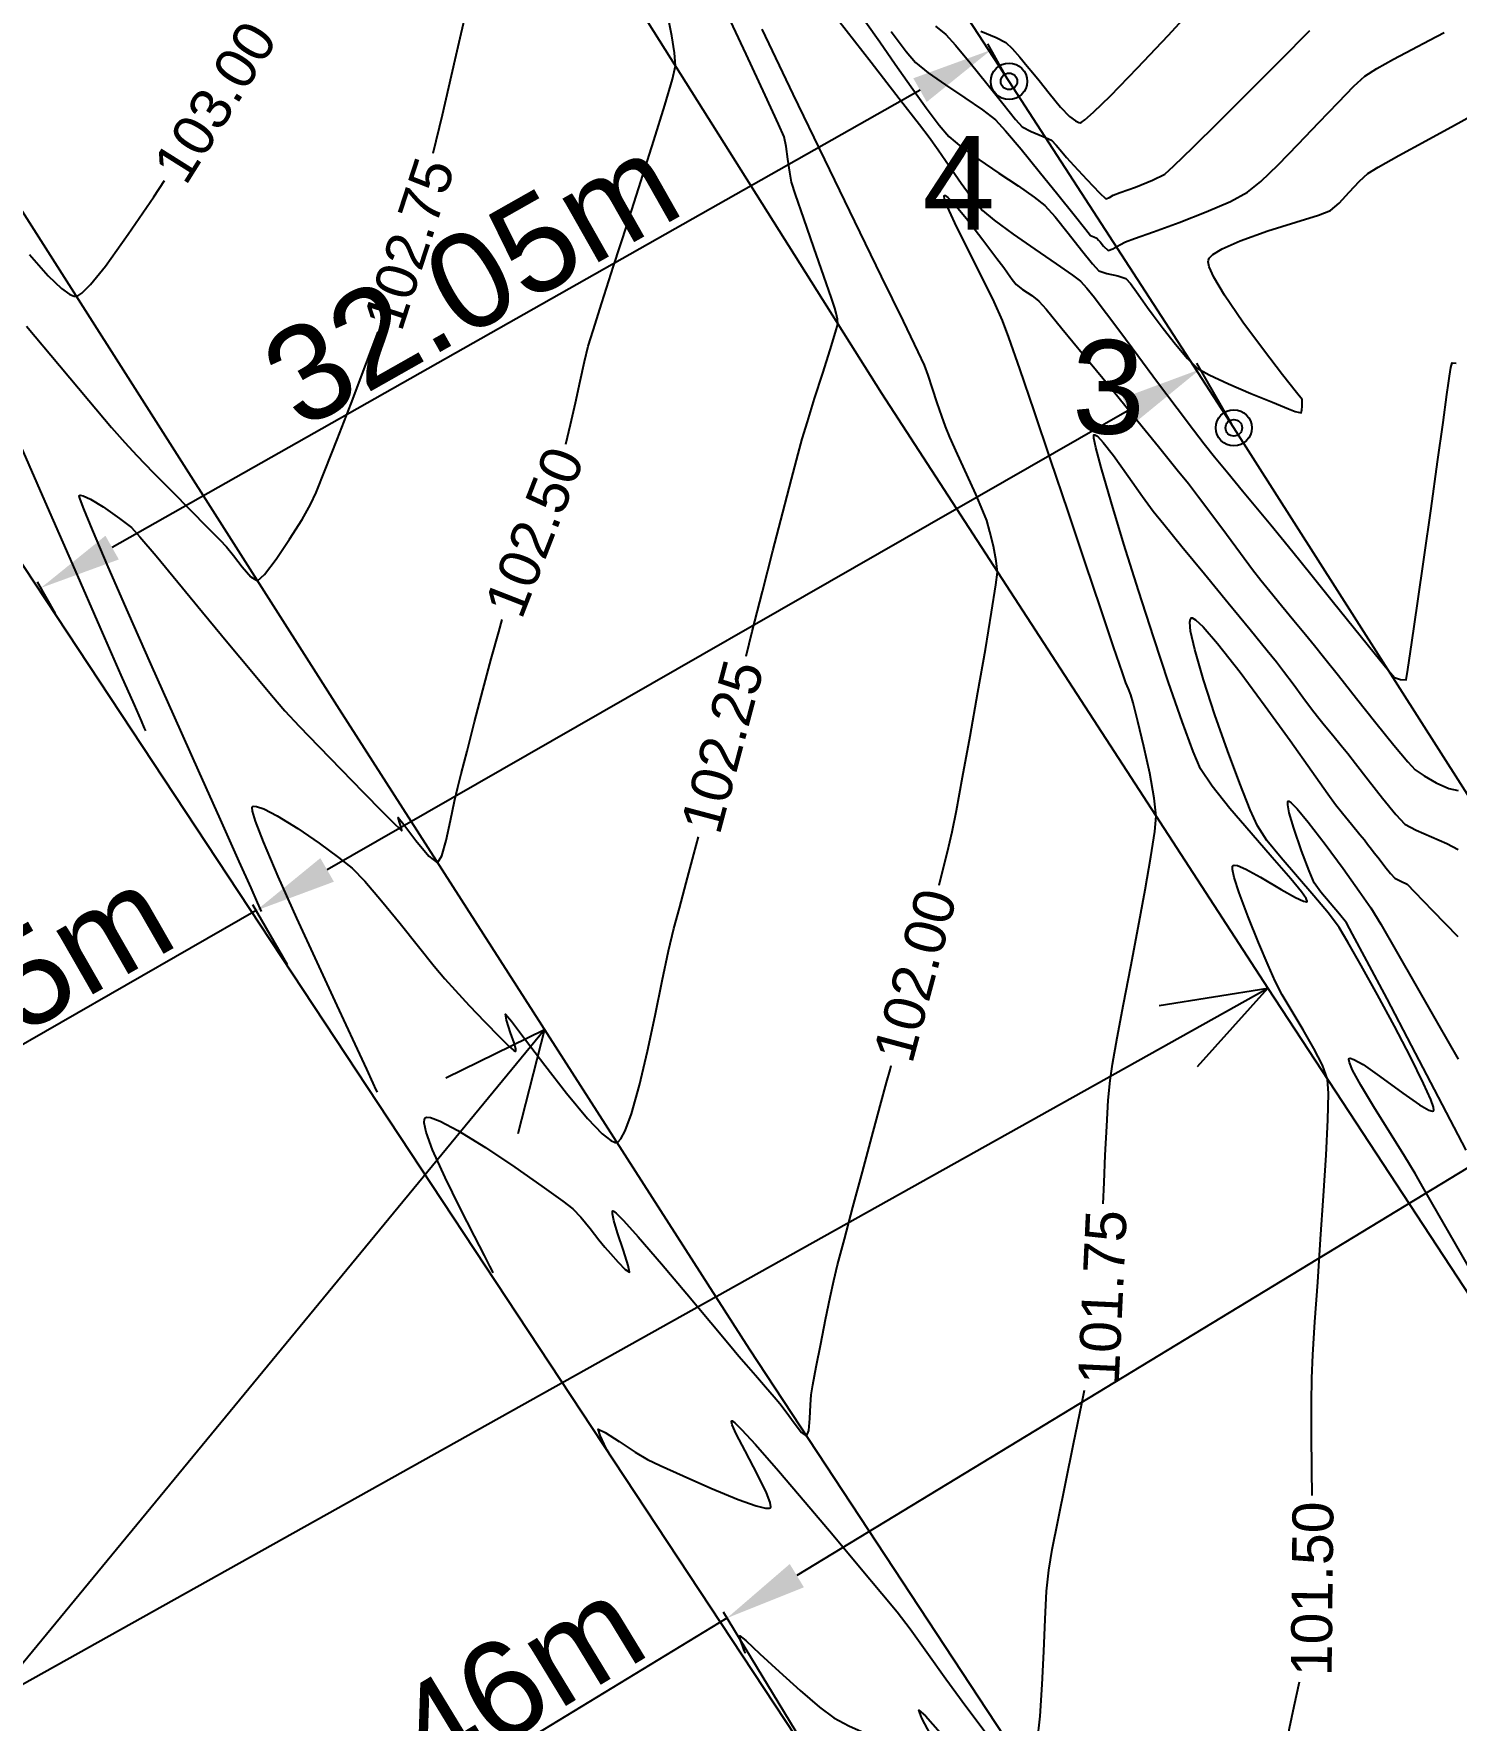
# Model space of a CAD drawing. Header units: millimetres. Extents: x 605578 to 605999, y 1311014 to 1311323.
# Drawn here: x 605679.87 to 605721.63, y 1311080.4 to 1311129.92 of the extents above; entities that cross this region are included whole.
import ezdxf

# ---------------------------------------------------------------- set-up
doc = ezdxf.new("R2010")
doc.units = ezdxf.units.MM
doc.header["$LTSCALE"] = 0.0254
doc.header["$MEASUREMENT"] = 0
for name, color, linetype in [('BORDE CARRETERA', 8, 'Continuous'), ('CERCO', 6, 'Continuous'), ('CIRCULO', 1, 'Continuous'), ('CONT-MJR', 30, 'Continuous'), ('CONT-MNR', 56, 'Continuous'), ('COTAS', 3, 'Continuous'), ('PTOS GPS', 1, 'Continuous'), ('PTOS PI', 7, 'Continuous')]:
    doc.layers.add(name, color=color, linetype=linetype)
doc.styles.add('COTAS', font='arial.ttf', dxfattribs={"height": 2.8})
doc.styles.add('CURVAS DE NIVEL', font='arial.ttf', dxfattribs={"height": 1.2})
doc.styles.add('PUNTOS PI', font='arial.ttf', dxfattribs={"height": 0.08})
doc.dimstyles.new('COTAS LINDEROS', dxfattribs={"dimscale": 40, "dimtxt": 2.8, "dimasz": 0.06, "dimexe": 0.005, "dimexo": 0.005, "dimgap": 0.005, "dimtad": 2, "dimzin": 0, "dimdsep": 46, "dimtxsty": 'COTAS', "dimcen": 0.09, "dimclrd": 1, "dimclre": 1, "dimclrt": 3, "dimadec": 0, "dimazin": 0, "dimtfac": 1, "dimtofl": 0, "dimtmove": 0, "dimatfit": 3, "dimldrblk": 'ARCHTICK', "dimfxl": 1, "dimtolj": 1, "dimtzin": 0, "dimarcsym": 0})

# ---------------------------------------------------------------- blocks, each defined once
blk = doc.blocks.new('*U15')
at = {"layer": 'CONT-MJR', "elevation": 101, "flags": 128}
blk.add_lwpolyline([(605721.919, 1311097.141), (605721.106, 1311098.699), (605720.314, 1311100.212), (605719.593, 1311101.579), (605718.999, 1311102.701), (605718.583, 1311103.478), (605718.4, 1311103.81), (605718.198, 1311104.07), (605717.919, 1311104.393), (605717.645, 1311104.717), (605717.458, 1311104.983), (605717.305, 1311105.337), (605717.08, 1311105.931), (605716.854, 1311106.588), (605716.723, 1311107.041), (605716.677, 1311107.277), (605716.68, 1311107.364), (605716.693, 1311107.383), (605716.713, 1311107.382), (605716.783, 1311107.333), (605716.954, 1311107.156), (605717.276, 1311106.767), (605717.774, 1311106.119), (605718.301, 1311105.404), (605718.774, 1311104.742), (605719.115, 1311104.253), (605719.407, 1311103.777), (605719.874, 1311102.973), (605720.452, 1311101.964), (605721.076, 1311100.869), (605721.683, 1311099.812)], dxfattribs=at)
blk = doc.blocks.new('*U18')
at = {"layer": 'CONT-MNR', "elevation": 101.25, "flags": 128}
blk.add_lwpolyline([(605722.167, 1311093.4), (605721.604, 1311094.393), (605721.088, 1311095.29), (605720.674, 1311096.006), (605720.419, 1311096.453), (605720.119, 1311096.955), (605719.695, 1311097.629), (605719.233, 1311098.365), (605718.82, 1311099.051), (605718.582, 1311099.49), (605718.487, 1311099.716), (605718.474, 1311099.805), (605718.484, 1311099.828), (605718.513, 1311099.838), (605718.621, 1311099.805), (605718.888, 1311099.65), (605719.376, 1311099.309), (605720.061, 1311098.809), (605720.55, 1311098.469), (605720.82, 1311098.314), (605720.931, 1311098.282), (605720.961, 1311098.292), (605720.969, 1311098.312), (605720.957, 1311098.398), (605720.875, 1311098.63), (605720.665, 1311099.101), (605720.279, 1311099.879), (605719.81, 1311100.779), (605719.31, 1311101.704), (605718.836, 1311102.559), (605718.442, 1311103.249), (605718.183, 1311103.677), (605717.873, 1311104.093), (605717.445, 1311104.602), (605716.96, 1311105.159), (605716.481, 1311105.718), (605716.069, 1311106.234), (605715.787, 1311106.661), (605715.576, 1311107.127), (605715.269, 1311107.9), (605714.908, 1311108.868), (605714.539, 1311109.921), (605714.204, 1311110.948), (605713.947, 1311111.838), (605713.826, 1311112.377), (605713.801, 1311112.643), (605713.82, 1311112.741), (605713.841, 1311112.763), (605713.873, 1311112.766), (605713.971, 1311112.713), (605714.198, 1311112.502), (605714.62, 1311112.015), (605715.282, 1311111.17), (605716.017, 1311110.179), (605716.746, 1311109.168), (605717.386, 1311108.265), (605717.857, 1311107.596), (605718.079, 1311107.286), (605718.281, 1311107.037), (605718.55, 1311106.71), (605718.796, 1311106.411), (605718.931, 1311106.246), (605719.023, 1311106.124), (605719.135, 1311105.972), (605719.215, 1311105.867), (605719.32, 1311105.738), (605719.425, 1311105.611), (605719.533, 1311105.471), (605719.697, 1311105.262), (605719.819, 1311105.124), (605720.002, 1311105.035), (605720.187, 1311104.948), (605720.403, 1311104.728), (605720.931, 1311104.18), (605721.67, 1311103.409)], dxfattribs=at)
blk = doc.blocks.new('*U22')
at = {"layer": 'CONT-MJR', "elevation": 101.5, "flags": 128}
for points in [[(605717.393, 1311087), (605717.386, 1311087.75), (605717.378, 1311088.801), (605717.376, 1311089.725), (605717.385, 1311090.441), (605717.417, 1311091.131), (605717.478, 1311092.101), (605717.557, 1311093.262), (605717.644, 1311094.524), (605717.73, 1311095.798), (605717.803, 1311096.995), (605717.853, 1311098.025), (605717.871, 1311098.799), (605717.845, 1311099.228), (605717.7, 1311099.63), (605717.446, 1311100.127), (605717.131, 1311100.67), (605716.806, 1311101.211), (605716.516, 1311101.702), (605716.311, 1311102.096), (605716.105, 1311102.566), (605715.821, 1311103.236), (605715.517, 1311103.986), (605715.251, 1311104.694), (605715.107, 1311105.149), (605715.057, 1311105.384), (605715.059, 1311105.476), (605715.073, 1311105.5), (605715.101, 1311105.511), (605715.203, 1311105.496), (605715.446, 1311105.392), (605715.882, 1311105.153), (605716.485, 1311104.795), (605716.91, 1311104.553), (605717.139, 1311104.446), (605717.228, 1311104.427), (605717.249, 1311104.436), (605717.252, 1311104.454), (605717.219, 1311104.528), (605717.082, 1311104.72), (605716.767, 1311105.102), (605716.225, 1311105.727), (605715.601, 1311106.442), (605714.982, 1311107.168), (605714.458, 1311107.827), (605714.116, 1311108.339), (605713.898, 1311108.845), (605713.576, 1311109.72), (605713.181, 1311110.865), (605712.744, 1311112.181), (605712.297, 1311113.57), (605711.87, 1311114.932), (605711.494, 1311116.17), (605711.201, 1311117.183), (605711.048, 1311117.767), (605710.99, 1311118.038), (605710.983, 1311118.129), (605710.989, 1311118.144), (605711.014, 1311118.145), (605711.089, 1311118.098), (605711.258, 1311117.919), (605711.559, 1311117.532), (605711.994, 1311116.926), (605712.412, 1311116.328), (605712.728, 1311115.896), (605713.038, 1311115.515), (605713.569, 1311114.866), (605714.23, 1311114.062), (605714.93, 1311113.21), (605715.576, 1311112.423), (605716.079, 1311111.81), (605716.345, 1311111.48), (605716.558, 1311111.201), (605716.833, 1311110.832), (605717.123, 1311110.442), (605717.378, 1311110.098), (605717.551, 1311109.87), (605717.745, 1311109.63), (605717.997, 1311109.325), (605718.25, 1311109.02), (605718.446, 1311108.782), (605718.668, 1311108.496), (605719.036, 1311108.016), (605719.461, 1311107.472), (605719.852, 1311106.994), (605720.12, 1311106.713), (605720.444, 1311106.53), (605720.895, 1311106.335), (605721.348, 1311106.143), (605721.679, 1311105.966)], [(605715.631, 1311070.568), (605715.639, 1311070.644), (605715.661, 1311070.848), (605715.707, 1311071.272), (605715.788, 1311072.024), (605715.912, 1311073.186), (605716.054, 1311074.499), (605716.201, 1311075.857), (605716.344, 1311077.158), (605716.471, 1311078.295), (605716.572, 1311079.166), (605716.637, 1311079.665), (605716.731, 1311080.174), (605716.867, 1311080.82), (605717.022, 1311081.526)]]:
    blk.add_lwpolyline(points, dxfattribs=at)
at = {"layer": 'CONT-MJR', "color": 2, "insert": (605717.402, 1311084.261, 101.5), "char_height": 1.2, "attachment_point": 5, "rotation": 89.3903, "style": 'CURVAS DE NIVEL'}
blk.add_mtext('{101.50}', dxfattribs=at)
blk = doc.blocks.new('*U23')
at = {"layer": 'CONT-MJR', "elevation": 101.5, "flags": 128}
blk.add_lwpolyline([(605700.751, 1311082.375), (605700.746, 1311082.391), (605700.725, 1311082.448), (605700.678, 1311082.572), (605700.615, 1311082.755), (605700.595, 1311082.885), (605700.768, 1311082.741), (605701.185, 1311082.356), (605701.749, 1311081.833), (605702.363, 1311081.275), (605702.93, 1311080.788), (605703.351, 1311080.473), (605703.797, 1311080.239), (605704.426, 1311079.954), (605705.124, 1311079.664), (605705.779, 1311079.415), (605706.195, 1311079.277), (605706.406, 1311079.225), (605706.485, 1311079.22), (605706.504, 1311079.228), (605706.513, 1311079.253), (605706.494, 1311079.351), (605706.395, 1311079.585), (605706.188, 1311079.986), (605705.935, 1311080.463), (605705.853, 1311080.699), (605706.047, 1311080.528), (605706.479, 1311080.046), (605707.053, 1311079.376), (605707.672, 1311078.641), (605708.236, 1311077.964), (605708.65, 1311077.47), (605708.998, 1311077.049), (605709.59, 1311076.327), (605710.357, 1311075.39), (605711.229, 1311074.322), (605712.138, 1311073.209), (605713.014, 1311072.135), (605713.787, 1311071.186), (605714.389, 1311070.448), (605714.751, 1311070.005)], dxfattribs=at)
blk = doc.blocks.new('*U24')
at = {"layer": 'CONT-MNR', "elevation": 101.75, "flags": 128}
for points in [[(605711.263, 1311095.567), (605711.286, 1311096.186), (605711.321, 1311096.996), (605711.363, 1311097.839), (605711.411, 1311098.606), (605711.461, 1311099.186), (605711.535, 1311099.663), (605711.675, 1311100.437), (605711.861, 1311101.421), (605712.073, 1311102.53), (605712.29, 1311103.678), (605712.494, 1311104.779), (605712.662, 1311105.747), (605712.777, 1311106.497), (605712.817, 1311106.943), (605712.759, 1311107.477), (605712.625, 1311108.203), (605712.451, 1311108.995), (605712.277, 1311109.727), (605712.139, 1311110.274), (605712.076, 1311110.511), (605712.001, 1311110.686), (605711.922, 1311110.859), (605711.823, 1311111.154), (605711.567, 1311111.915), (605711.191, 1311113.033), (605710.733, 1311114.396), (605710.229, 1311115.893), (605709.715, 1311117.412), (605709.23, 1311118.843), (605708.809, 1311120.074), (605708.489, 1311120.995), (605708.307, 1311121.493), (605708.056, 1311122.049), (605707.687, 1311122.798), (605707.279, 1311123.613), (605706.91, 1311124.364), (605706.695, 1311124.835), (605706.607, 1311125.068), (605706.592, 1311125.151), (605706.6, 1311125.168), (605706.622, 1311125.168), (605706.702, 1311125.111), (605706.895, 1311124.909), (605707.244, 1311124.489), (605707.728, 1311123.867), (605708.139, 1311123.321), (605708.34, 1311123.051), (605708.45, 1311122.894), (605708.586, 1311122.698), (605708.704, 1311122.55), (605708.892, 1311122.41), (605709.164, 1311122.227), (605709.375, 1311122.068), (605709.582, 1311121.827), (605710.048, 1311121.266), (605710.692, 1311120.483), (605711.435, 1311119.577), (605712.194, 1311118.648), (605712.888, 1311117.795), (605713.437, 1311117.117), (605713.76, 1311116.714), (605714.062, 1311116.319), (605714.452, 1311115.798), (605714.878, 1311115.224), (605715.293, 1311114.664), (605715.646, 1311114.191), (605715.888, 1311113.873), (605716.15, 1311113.547), (605716.491, 1311113.133), (605716.859, 1311112.689), (605717.202, 1311112.275), (605717.467, 1311111.953), (605717.728, 1311111.626), (605718.164, 1311111.075), (605718.701, 1311110.396), (605719.268, 1311109.684), (605719.792, 1311109.034), (605720.2, 1311108.542), (605720.42, 1311108.303), (605720.68, 1311108.127), (605721.039, 1311107.925), (605721.405, 1311107.76), (605721.685, 1311107.696)], [(605696.755, 1311088.231), (605696.744, 1311088.254), (605696.704, 1311088.333), (605696.614, 1311088.507), (605696.491, 1311088.763), (605696.439, 1311088.952), (605696.639, 1311088.855), (605697.055, 1311088.586), (605697.524, 1311088.277), (605697.885, 1311088.061), (605698.255, 1311087.883), (605698.926, 1311087.574), (605699.74, 1311087.213), (605700.543, 1311086.883), (605701.071, 1311086.695), (605701.348, 1311086.626), (605701.457, 1311086.624), (605701.485, 1311086.638), (605701.5, 1311086.671), (605701.487, 1311086.791), (605701.38, 1311087.078), (605701.127, 1311087.595), (605700.746, 1311088.31), (605700.486, 1311088.809), (605700.369, 1311089.072), (605700.347, 1311089.17), (605700.357, 1311089.191), (605700.374, 1311089.189), (605700.448, 1311089.135), (605700.648, 1311088.939), (605701.054, 1311088.497), (605701.728, 1311087.727), (605702.514, 1311086.806), (605703.334, 1311085.833), (605704.109, 1311084.906), (605704.76, 1311084.125), (605705.209, 1311083.587), (605705.596, 1311083.087), (605706.088, 1311082.406), (605706.644, 1311081.623), (605707.225, 1311080.816), (605707.792, 1311080.065)], [(605709.319, 1311079.739), (605709.409, 1311080.524), (605709.47, 1311081.448), (605709.515, 1311082.425), (605709.554, 1311083.369), (605709.6, 1311084.193), (605709.662, 1311084.811), (605709.767, 1311085.411), (605709.937, 1311086.287), (605710.15, 1311087.352), (605710.388, 1311088.519), (605710.63, 1311089.7), (605710.711, 1311090.097)]]:
    blk.add_lwpolyline(points, dxfattribs=at)
at = {"layer": 'CONT-MNR', "color": 2, "insert": (605711.244, 1311092.82, 101.75), "char_height": 1.2, "attachment_point": 5, "rotation": 87.2988, "style": 'CURVAS DE NIVEL'}
blk.add_mtext('{101.75}', dxfattribs=at)
blk = doc.blocks.new('*U25')
at = {"layer": 'CONT-MJR', "elevation": 102, "flags": 128}
for points in [[(605706.441, 1311104.918), (605706.493, 1311105.12), (605706.688, 1311105.895), (605706.826, 1311106.486), (605706.951, 1311107.114), (605707.135, 1311108.092), (605707.353, 1311109.291), (605707.583, 1311110.583), (605707.802, 1311111.84), (605707.986, 1311112.933), (605708.113, 1311113.733), (605708.159, 1311114.113), (605708.122, 1311114.444), (605708.039, 1311114.871), (605707.937, 1311115.296), (605707.846, 1311115.621), (605707.73, 1311115.911), (605707.518, 1311116.395), (605707.255, 1311116.978), (605706.988, 1311117.568), (605706.763, 1311118.069), (605706.627, 1311118.388), (605706.52, 1311118.689), (605706.391, 1311119.079), (605706.254, 1311119.5), (605706.124, 1311119.89), (605706.015, 1311120.19), (605705.831, 1311120.578), (605705.394, 1311121.478), (605704.755, 1311122.788), (605703.969, 1311124.403), (605703.088, 1311126.22), (605702.164, 1311128.138), (605701.251, 1311130.051)], [(605703.471, 1311130.335), (605704.449, 1311129.083), (605705.274, 1311128.019), (605705.868, 1311127.248), (605706.156, 1311126.875), (605706.417, 1311126.512), (605706.743, 1311126.035), (605707.094, 1311125.525), (605707.433, 1311125.061), (605707.719, 1311124.725), (605708.065, 1311124.438), (605708.616, 1311124.036), (605709.257, 1311123.587), (605709.876, 1311123.161), (605710.36, 1311122.827), (605710.595, 1311122.655), (605710.783, 1311122.446), (605711.001, 1311122.172), (605711.174, 1311121.948), (605711.357, 1311121.705), (605711.748, 1311121.18), (605712.274, 1311120.474), (605712.858, 1311119.689), (605713.428, 1311118.927), (605713.909, 1311118.289), (605714.225, 1311117.876), (605714.527, 1311117.498), (605714.918, 1311117.022), (605715.352, 1311116.497), (605715.788, 1311115.972), (605716.181, 1311115.498), (605716.488, 1311115.124), (605716.826, 1311114.706), (605717.355, 1311114.049), (605717.986, 1311113.262), (605718.635, 1311112.456), (605719.213, 1311111.74), (605719.634, 1311111.224), (605719.811, 1311111.016), (605719.989, 1311110.954), (605720.153, 1311110.943), (605720.207, 1311111.246), (605720.325, 1311112.04), (605720.491, 1311113.186), (605720.684, 1311114.545), (605720.886, 1311115.978), (605721.077, 1311117.345), (605721.239, 1311118.506), (605721.353, 1311119.323), (605721.4, 1311119.656), (605721.429, 1311119.867), (605721.467, 1311120.122), (605721.501, 1311120.258), (605721.627, 1311120.245)], [(605693.354, 1311093.537), (605693.331, 1311093.588), (605693.259, 1311093.734), (605693.097, 1311094.05), (605692.806, 1311094.611), (605692.376, 1311095.452), (605691.941, 1311096.338), (605691.577, 1311097.151), (605691.387, 1311097.67), (605691.329, 1311097.943), (605691.34, 1311098.055), (605691.361, 1311098.087), (605691.397, 1311098.104), (605691.516, 1311098.096), (605691.796, 1311097.993), (605692.318, 1311097.717), (605693.125, 1311097.22), (605693.988, 1311096.644), (605694.785, 1311096.087), (605695.394, 1311095.645), (605695.694, 1311095.416), (605695.922, 1311095.176), (605696.198, 1311094.84), (605696.457, 1311094.511), (605696.635, 1311094.294), (605696.802, 1311094.102), (605697.024, 1311093.848), (605697.232, 1311093.632), (605697.352, 1311093.558), (605697.317, 1311093.755), (605697.177, 1311094.19), (605697.006, 1311094.708), (605696.897, 1311095.075), (605696.856, 1311095.27), (605696.857, 1311095.342), (605696.868, 1311095.358), (605696.886, 1311095.353), (605696.966, 1311095.289), (605697.181, 1311095.07), (605697.609, 1311094.594), (605698.292, 1311093.802), (605699.039, 1311092.919), (605699.74, 1311092.082), (605700.287, 1311091.426), (605700.569, 1311091.09), (605700.779, 1311090.848), (605701.055, 1311090.53), (605701.346, 1311090.195), (605701.601, 1311089.9), (605701.769, 1311089.704), (605701.95, 1311089.461), (605702.185, 1311089.133), (605702.407, 1311088.85), (605702.553, 1311088.744), (605702.617, 1311088.91), (605702.648, 1311089.263), (605702.665, 1311089.659), (605702.687, 1311089.957), (605702.739, 1311090.247), (605702.839, 1311090.781), (605702.97, 1311091.457), (605703.111, 1311092.172), (605703.244, 1311092.823), (605703.35, 1311093.31), (605703.465, 1311093.768), (605703.663, 1311094.522), (605703.915, 1311095.469), (605704.194, 1311096.505), (605704.47, 1311097.529), (605704.716, 1311098.437), (605704.903, 1311099.128), (605705.003, 1311099.497), (605705.037, 1311099.624)]]:
    blk.add_lwpolyline(points, dxfattribs=at)
at = {"layer": 'CONT-MJR', "color": 2, "insert": (605705.742, 1311102.27, 102), "char_height": 1.2, "attachment_point": 5, "rotation": 75.0023, "style": 'CURVAS DE NIVEL'}
blk.add_mtext('{102.00}', dxfattribs=at)
blk = doc.blocks.new('*U26')
at = {"layer": 'CONT-MNR', "elevation": 102.25, "flags": 128}
for points in [[(605700.776, 1311111.645), (605700.961, 1311112.366), (605701.262, 1311113.538), (605701.567, 1311114.73), (605701.858, 1311115.857), (605702.111, 1311116.837), (605702.307, 1311117.587), (605702.424, 1311118.022), (605702.576, 1311118.526), (605702.79, 1311119.208), (605703.026, 1311119.951), (605703.244, 1311120.64), (605703.406, 1311121.159), (605703.471, 1311121.392), (605703.458, 1311121.535), (605703.421, 1311121.715), (605703.386, 1311121.858), (605703.287, 1311122.148), (605703.06, 1311122.799), (605702.766, 1311123.639), (605702.469, 1311124.495), (605702.229, 1311125.193), (605702.111, 1311125.561), (605702.058, 1311125.852), (605702.007, 1311126.229), (605701.952, 1311126.606), (605701.891, 1311126.893), (605701.731, 1311127.26), (605701.34, 1311128.109), (605700.777, 1311129.32), (605700.099, 1311130.772)], [(605704.297, 1311130.257), (605704.704, 1311129.679), (605705.157, 1311129.026), (605705.621, 1311128.36), (605706.062, 1311127.743), (605706.445, 1311127.235), (605706.734, 1311126.899), (605707.102, 1311126.589), (605707.614, 1311126.219), (605708.194, 1311125.826), (605708.761, 1311125.446), (605709.239, 1311125.116), (605709.549, 1311124.874), (605709.853, 1311124.54), (605710.236, 1311124.065), (605710.625, 1311123.566), (605710.948, 1311123.158), (605711.13, 1311122.958), (605711.369, 1311122.878), (605711.687, 1311122.812), (605711.923, 1311122.73), (605712.063, 1311122.582), (605712.241, 1311122.337), (605712.42, 1311122.076), (605712.562, 1311121.878), (605712.732, 1311121.651), (605713.025, 1311121.259), (605713.38, 1311120.803), (605713.733, 1311120.384), (605714.023, 1311120.101), (605714.372, 1311119.903), (605714.938, 1311119.639), (605715.598, 1311119.355), (605716.227, 1311119.095), (605716.7, 1311118.905), (605716.892, 1311118.829), (605716.987, 1311118.803), (605717.076, 1311118.79), (605717.093, 1311118.877), (605717.102, 1311118.975), (605717.104, 1311119.074), (605717.098, 1311119.174), (605716.935, 1311119.381), (605716.522, 1311119.906), (605715.963, 1311120.634), (605715.361, 1311121.45), (605714.822, 1311122.238), (605714.506, 1311122.772), (605714.371, 1311123.077), (605714.341, 1311123.221), (605714.348, 1311123.273), (605714.373, 1311123.325), (605714.479, 1311123.434), (605714.754, 1311123.605), (605715.285, 1311123.839), (605716.094, 1311124.125), (605716.913, 1311124.383), (605717.579, 1311124.591), (605717.931, 1311124.727), (605718.183, 1311124.946), (605718.483, 1311125.263), (605718.782, 1311125.584), (605719.028, 1311125.813), (605719.336, 1311126), (605719.944, 1311126.342), (605720.73, 1311126.775), (605721.57, 1311127.234), (605722.341, 1311127.654)], [(605689.954, 1311098.843), (605689.923, 1311098.913), (605689.834, 1311099.108), (605689.644, 1311099.518), (605689.302, 1311100.25), (605688.773, 1311101.383), (605688.184, 1311102.654), (605687.589, 1311103.953), (605687.046, 1311105.17), (605686.61, 1311106.194), (605686.376, 1311106.801), (605686.287, 1311107.094), (605686.274, 1311107.2), (605686.284, 1311107.223), (605686.312, 1311107.237), (605686.404, 1311107.233), (605686.619, 1311107.157), (605687.015, 1311106.951), (605687.618, 1311106.578), (605688.25, 1311106.148), (605688.814, 1311105.736), (605689.213, 1311105.417), (605689.582, 1311105.039), (605690.074, 1311104.464), (605690.622, 1311103.791), (605691.16, 1311103.118), (605691.62, 1311102.544), (605691.936, 1311102.168), (605692.238, 1311101.837), (605692.653, 1311101.389), (605693.111, 1311100.904), (605693.537, 1311100.463), (605693.809, 1311100.197), (605693.947, 1311100.075), (605693.999, 1311100.041), (605694.012, 1311100.04), (605694.02, 1311100.053), (605694.015, 1311100.118), (605693.969, 1311100.288), (605693.866, 1311100.588), (605693.743, 1311100.952), (605693.718, 1311101.133), (605693.895, 1311100.93), (605694.306, 1311100.383), (605694.87, 1311099.63), (605695.502, 1311098.812), (605696.12, 1311098.069), (605696.549, 1311097.623), (605696.804, 1311097.421), (605696.932, 1311097.368), (605696.982, 1311097.368), (605697.022, 1311097.386), (605697.104, 1311097.471), (605697.233, 1311097.711), (605697.413, 1311098.208), (605697.646, 1311099.048), (605697.88, 1311100.042), (605698.107, 1311101.093), (605698.317, 1311102.108), (605698.505, 1311102.991), (605698.66, 1311103.648), (605698.82, 1311104.248), (605699.019, 1311104.991), (605699.243, 1311105.831), (605699.378, 1311106.336)]]:
    blk.add_lwpolyline(points, dxfattribs=at)
at = {"layer": 'CONT-MNR', "color": 2, "insert": (605700.085, 1311108.988, 102.25), "char_height": 1.2, "attachment_point": 5, "rotation": 75.1319, "style": 'CURVAS DE NIVEL'}
blk.add_mtext('{102.25}', dxfattribs=at)
blk = doc.blocks.new('*U27')
at = {"layer": 'CONT-MJR', "elevation": 102.5, "flags": 128}
for points in [[(605695.491, 1311117.867), (605695.491, 1311117.869), (605695.626, 1311118.442), (605695.767, 1311119.079), (605695.906, 1311119.717), (605696.035, 1311120.292), (605696.146, 1311120.74), (605696.285, 1311121.199), (605696.545, 1311122.017), (605696.89, 1311123.091), (605697.284, 1311124.313), (605697.689, 1311125.579), (605698.07, 1311126.783), (605698.39, 1311127.82), (605698.613, 1311128.584), (605698.702, 1311128.969), (605698.68, 1311129.352), (605698.598, 1311129.859), (605698.488, 1311130.395)], [(605705.039, 1311129.986), (605705.478, 1311129.399), (605705.748, 1311129.074), (605706.12, 1311128.768), (605706.635, 1311128.412), (605707.198, 1311128.039), (605707.716, 1311127.685), (605708.096, 1311127.385), (605708.396, 1311127.061), (605708.85, 1311126.525), (605709.385, 1311125.873), (605709.929, 1311125.199), (605710.41, 1311124.599), (605710.755, 1311124.166), (605710.892, 1311123.996), (605710.987, 1311123.951), (605711.074, 1311123.912), (605711.121, 1311123.86), (605711.167, 1311123.807), (605711.269, 1311123.678), (605711.411, 1311123.549), (605711.545, 1311123.599), (605711.75, 1311123.714), (605711.919, 1311123.806), (605712.175, 1311123.9), (605712.742, 1311124.103), (605713.489, 1311124.379), (605714.285, 1311124.689), (605714.999, 1311124.995), (605715.5, 1311125.26), (605715.885, 1311125.574), (605716.398, 1311126.069), (605716.985, 1311126.672), (605717.589, 1311127.307), (605718.154, 1311127.901), (605718.623, 1311128.379), (605718.941, 1311128.667), (605719.293, 1311128.895), (605719.778, 1311129.168), (605720.32, 1311129.456), (605720.844, 1311129.729), (605721.274, 1311129.956)], [(605686.554, 1311104.148), (605686.523, 1311104.219), (605686.435, 1311104.415), (605686.246, 1311104.839), (605685.9, 1311105.611), (605685.347, 1311106.844), (605684.701, 1311108.285), (605684.006, 1311109.842), (605683.304, 1311111.42), (605682.638, 1311112.926), (605682.053, 1311114.267), (605681.59, 1311115.349), (605681.337, 1311115.964), (605681.231, 1311116.249), (605681.204, 1311116.343), (605681.206, 1311116.359), (605681.23, 1311116.368), (605681.319, 1311116.35), (605681.53, 1311116.249), (605681.901, 1311116.023), (605682.385, 1311115.688), (605682.732, 1311115.418), (605682.981, 1311115.147), (605683.459, 1311114.584), (605684.095, 1311113.818), (605684.821, 1311112.937), (605685.568, 1311112.031), (605686.266, 1311111.188), (605686.845, 1311110.495), (605687.236, 1311110.042), (605687.656, 1311109.592), (605688.233, 1311108.988), (605688.887, 1311108.312), (605689.538, 1311107.646), (605690.107, 1311107.071), (605690.447, 1311106.731), (605690.609, 1311106.575), (605690.663, 1311106.526), (605690.672, 1311106.521), (605690.675, 1311106.535), (605690.656, 1311106.609), (605690.601, 1311106.77), (605690.567, 1311106.908), (605690.733, 1311106.7), (605691.086, 1311106.231), (605691.468, 1311105.768), (605691.723, 1311105.575), (605691.843, 1311105.776), (605691.974, 1311106.234), (605692.104, 1311106.815), (605692.222, 1311107.382), (605692.317, 1311107.798), (605692.417, 1311108.186), (605692.589, 1311108.856), (605692.809, 1311109.71), (605693.053, 1311110.646), (605693.297, 1311111.564), (605693.516, 1311112.361), (605693.621, 1311112.717)]]:
    blk.add_lwpolyline(points, dxfattribs=at)
at = {"layer": 'CONT-MJR', "color": 2, "insert": (605694.568, 1311115.287, 102.5), "char_height": 1.2, "attachment_point": 5, "rotation": 68.6736, "style": 'CURVAS DE NIVEL'}
blk.add_mtext('{102.50}', dxfattribs=at)
blk = doc.blocks.new('*U29')
at = {"layer": 'CONT-MNR', "elevation": 102.75, "flags": 128}
for points in [[(605691.594, 1311126.411), (605691.862, 1311127.535), (605692.241, 1311129.163), (605692.628, 1311130.851)], [(605706.339, 1311130.136), (605706.643, 1311129.896), (605706.927, 1311129.583), (605707.353, 1311129.065), (605707.841, 1311128.455), (605708.312, 1311127.864), (605708.686, 1311127.402), (605708.882, 1311127.182), (605709.151, 1311127.043), (605709.502, 1311126.9), (605709.741, 1311126.787), (605709.885, 1311126.643), (605710.049, 1311126.446), (605710.182, 1311126.287), (605710.4, 1311126.051), (605710.785, 1311125.638), (605711.156, 1311125.244), (605711.335, 1311125.067), (605711.441, 1311125.113), (605711.551, 1311125.176), (605711.761, 1311125.251), (605712.212, 1311125.416), (605712.711, 1311125.615), (605713.069, 1311125.792), (605713.339, 1311126.035), (605713.895, 1311126.576), (605714.655, 1311127.33), (605715.535, 1311128.21), (605716.454, 1311129.132), (605717.328, 1311130.009)], [(605683.153, 1311109.454), (605683.12, 1311109.529), (605683.027, 1311109.743), (605682.82, 1311110.213), (605682.438, 1311111.085), (605681.819, 1311112.498), (605681.082, 1311114.179), (605680.271, 1311116.03), (605679.429, 1311117.952)], [(605679.657, 1311121.332), (605680.627, 1311120.173), (605681.488, 1311119.147), (605682.154, 1311118.359), (605682.537, 1311117.917), (605682.893, 1311117.537), (605683.373, 1311117.039), (605683.917, 1311116.483), (605684.465, 1311115.928), (605684.956, 1311115.432), (605685.33, 1311115.053), (605685.527, 1311114.852), (605685.73, 1311114.601), (605685.989, 1311114.264), (605686.244, 1311113.97), (605686.435, 1311113.85), (605686.642, 1311114.037), (605686.984, 1311114.491), (605687.378, 1311115.077), (605687.742, 1311115.657), (605687.994, 1311116.094), (605688.153, 1311116.45), (605688.424, 1311117.113), (605688.778, 1311118.008), (605689.185, 1311119.063), (605689.617, 1311120.202), (605689.976, 1311121.164)]]:
    blk.add_lwpolyline(points, dxfattribs=at)
at = {"layer": 'CONT-MNR', "color": 2, "insert": (605690.89, 1311123.753, 102.75), "char_height": 1.2, "attachment_point": 5, "rotation": 71.9959, "style": 'CURVAS DE NIVEL'}
blk.add_mtext('{102.75}', dxfattribs=at)
blk = doc.blocks.new('*U31')
at = {"layer": 'CONT-MJR', "elevation": 103, "flags": 128}
for points in [[(605707.671, 1311129.989), (605708.121, 1311129.805), (605708.407, 1311129.661), (605708.593, 1311129.484), (605708.813, 1311129.229), (605709.028, 1311128.968), (605709.197, 1311128.767), (605709.38, 1311128.54), (605709.672, 1311128.168), (605710.012, 1311127.763), (605710.275, 1311127.491), (605710.447, 1311127.355), (605710.541, 1311127.31), (605710.581, 1311127.303), (605710.612, 1311127.312), (605710.718, 1311127.384), (605710.977, 1311127.61), (605711.474, 1311128.095), (605712.268, 1311128.915), (605713.164, 1311129.864), (605714.063, 1311130.829)], [(605679.738, 1311123.43), (605680.287, 1311122.812), (605680.68, 1311122.437), (605680.925, 1311122.262), (605681.058, 1311122.21), (605681.113, 1311122.205), (605681.158, 1311122.218), (605681.279, 1311122.3), (605681.529, 1311122.554), (605681.969, 1311123.097), (605682.643, 1311124.027), (605683.397, 1311125.132), (605683.709, 1311125.606)]]:
    blk.add_lwpolyline(points, dxfattribs=at)
at = {"layer": 'CONT-MJR', "color": 2, "insert": (605685.191, 1311127.909, 103), "char_height": 1.2, "attachment_point": 5, "rotation": 57.8285, "style": 'CURVAS DE NIVEL'}
blk.add_mtext('{103.00}', dxfattribs=at)
blk = doc.blocks.new('*D497')
at = {"layer": 'COTAS', "color": 1, "lineweight": -2, "transparency": 16777216}
for p, q in [((605736.902, 1311085.175), (605736.051, 1311086.698)), ((605734.053, 1311085.353), (605710.718, 1311072.307)), ((605709.377, 1311069.787), (605708.526, 1311071.311)), ((605708.623, 1311071.136), (605687.846, 1311059.521))]:
    blk.add_line(p, q, dxfattribs=at)
at = {"layer": 'COTAS', "color": 1, "transparency": 16777216}
for points in [[(605733.858, 1311085.702), (605734.249, 1311085.003), (605736.148, 1311086.524)], [(605710.523, 1311072.656), (605710.913, 1311071.958), (605708.623, 1311071.136)]]:
    blk.add_solid(points, dxfattribs=at)
at = {"layer": 'Defpoints', "color": 0, "transparency": 16777216}
for p in [(605737, 1311085), (605708.623, 1311071.136), (605709.475, 1311069.612)]:
    blk.add_point(p, dxfattribs=at)
at = {"layer": 'COTAS', "color": 3, "transparency": 16777216, "insert": (605692.737, 1311064.123), "char_height": 2.8, "attachment_point": 5, "rotation": 29.2069, "style": 'COTAS'}
blk.add_mtext('\\A1;31.53m', dxfattribs=at)
blk = doc.blocks.new('_ArchTick')
at = {"color": 0, "linetype": 'ByBlock', "const_width": 0.15}
blk.add_lwpolyline([(-0.5, -0.5), (0.5, 0.5)], dxfattribs=at)
blk = doc.blocks.new('*D499')
at = {"layer": 'COTAS', "color": 1, "lineweight": -2, "transparency": 16777216}
for p, q in [((605730.135, 1311094.749), (605726.996, 1311099.914)), ((605725.049, 1311098.496), (605702.267, 1311084.648)), ((605700.217, 1311083.401), (605687.031, 1311075.386)), ((605703.252, 1311078.408), (605700.113, 1311083.572))]:
    blk.add_line(p, q, dxfattribs=at)
at = {"layer": 'COTAS', "color": 1, "transparency": 16777216}
for points in [[(605724.841, 1311098.838), (605725.256, 1311098.154), (605727.099, 1311099.743)], [(605702.06, 1311084.99), (605702.475, 1311084.306), (605700.217, 1311083.401)]]:
    blk.add_solid(points, dxfattribs=at)
at = {"layer": 'Defpoints', "color": 0, "transparency": 16777216}
for p in [(605730.239, 1311094.578), (605700.217, 1311083.401), (605703.356, 1311078.237)]:
    blk.add_point(p, dxfattribs=at)
at = {"layer": 'COTAS', "color": 3, "transparency": 16777216, "insert": (605691.751, 1311080.164), "char_height": 2.8, "attachment_point": 5, "rotation": 31.2944, "style": 'COTAS'}
blk.add_mtext('\\A1;31.46m', dxfattribs=at)
blk = doc.blocks.new('*D500')
at = {"layer": 'COTAS', "color": 1, "lineweight": -2, "transparency": 16777216}
for p, q in [((605701.201, 1311139.733), (605699.303, 1311142.974)), ((605697.333, 1311141.588), (605673.929, 1311127.882)), ((605673.655, 1311123.601), (605671.757, 1311126.842)), ((605671.858, 1311126.67), (605658.543, 1311118.872))]:
    blk.add_line(p, q, dxfattribs=at)
at = {"layer": 'COTAS', "color": 1, "transparency": 16777216}
for points in [[(605697.131, 1311141.933), (605697.535, 1311141.243), (605699.404, 1311142.801)], [(605673.727, 1311128.227), (605674.131, 1311127.537), (605671.858, 1311126.67)]]:
    blk.add_solid(points, dxfattribs=at)
at = {"layer": 'Defpoints', "color": 0, "transparency": 16777216}
for p in [(605701.302, 1311139.56), (605671.858, 1311126.67), (605673.756, 1311123.429)]:
    blk.add_point(p, dxfattribs=at)
at = {"layer": 'COTAS', "color": 3, "transparency": 16777216, "insert": (605663.341, 1311123.571), "char_height": 2.8, "attachment_point": 5, "rotation": 30.3541, "style": 'COTAS'}
blk.add_mtext('\\A1;31.92m', dxfattribs=at)
blk = doc.blocks.new('*D501')
at = {"layer": 'COTAS', "color": 1, "lineweight": -2, "transparency": 16777216}
for p, q in [((605708.397, 1311128.692), (605707.874, 1311129.616)), ((605705.884, 1311128.26), (605682.168, 1311114.83)), ((605680.504, 1311112.897), (605679.981, 1311113.821))]:
    blk.add_line(p, q, dxfattribs=at)
at = {"layer": 'COTAS', "color": 1, "transparency": 16777216}
for points in [[(605705.687, 1311128.608), (605706.081, 1311127.912), (605707.973, 1311129.442)], [(605681.971, 1311115.178), (605682.365, 1311114.482), (605680.079, 1311113.647)]]:
    blk.add_solid(points, dxfattribs=at)
at = {"layer": 'Defpoints', "color": 0, "transparency": 16777216}
for p in [(605708.496, 1311128.518), (605680.079, 1311113.647), (605680.603, 1311112.723)]:
    blk.add_point(p, dxfattribs=at)
at = {"layer": 'COTAS', "color": 3, "transparency": 16777216, "insert": (605692.696, 1311122.666), "char_height": 2.8, "attachment_point": 5, "rotation": 29.5217, "style": 'COTAS'}
blk.add_mtext('\\A1;32.05m', dxfattribs=at)
blk = doc.blocks.new('*D502')
at = {"layer": 'COTAS', "color": 1, "lineweight": -2, "transparency": 16777216}
for p, q in [((605715.026, 1311118.471), (605714.011, 1311120.241)), ((605712.029, 1311118.873), (605688.479, 1311105.367)), ((605686.397, 1311104.173), (605673.011, 1311096.496)), ((605687.312, 1311102.577), (605686.297, 1311104.346))]:
    blk.add_line(p, q, dxfattribs=at)
at = {"layer": 'COTAS', "color": 1, "transparency": 16777216}
for points in [[(605711.83, 1311119.22), (605712.228, 1311118.526), (605714.111, 1311120.067)], [(605688.28, 1311105.714), (605688.678, 1311105.02), (605686.397, 1311104.173)]]:
    blk.add_solid(points, dxfattribs=at)
at = {"layer": 'Defpoints', "color": 0, "transparency": 16777216}
for p in [(605715.126, 1311118.298), (605686.397, 1311104.173), (605687.411, 1311102.403)]:
    blk.add_point(p, dxfattribs=at)
at = {"layer": 'COTAS', "color": 3, "transparency": 16777216, "insert": (605677.852, 1311101.152), "char_height": 2.8, "attachment_point": 5, "rotation": 29.8355, "style": 'COTAS'}
blk.add_mtext('\\A1;31.95m', dxfattribs=at)

msp = doc.modelspace()

# ---------------------------------------------------------------- linework, layer by layer
at = {"elevation": 100}
msp.add_lwpolyline([(605737, 1311085), (605730.239, 1311094.578), (605715.095, 1311118.346), (605708.496, 1311128.518), (605701.302, 1311139.56), (605686.995, 1311161.615), (605683.616, 1311169.584), (605687.243, 1311171.475), (605697.183, 1311174.09), (605715.174, 1311177.415), (605737.986, 1311182.032), (605766.921, 1311187.096), (605797.647, 1311192.781), (605804.598, 1311168.792), (605816.791, 1311128.427), (605821.506, 1311113.224), (605786.846, 1311101.683), (605779.556, 1311099.323), (605763.645, 1311093.947)], close=True, dxfattribs=at)
at = {"layer": 'BORDE CARRETERA'}
for points in [[(605670.757, 1311172.585), (605675.256, 1311165.473), (605685.244, 1311150.156), (605693.761, 1311136.819), (605704.749, 1311119.361), (605716.096, 1311101.895), (605729.784, 1311081.026)], [(605714.851, 1311070.065), (605700.874, 1311091.295), (605688.841, 1311110.073), (605677.792, 1311127.419), (605669.396, 1311140.487), (605659.041, 1311156.644), (605654.498, 1311163.929)]]:
    msp.add_lwpolyline(points, dxfattribs=at)
at = {"layer": 'CERCO', "elevation": 100}
msp.add_lwpolyline([(605729.692, 1311042.466), (605705.716, 1311074.66), (605678.971, 1311115.196), (605668.541, 1311131.661), (605649.837, 1311161.306)], dxfattribs=at)
at = {"layer": 'CIRCULO'}
for centre, radius in [((605708.496, 1311128.518, 100), 0.532), ((605708.496, 1311128.518, 100), 0.243), ((605715.095, 1311118.346, 100), 0.532), ((605715.095, 1311118.346, 100), 0.243)]:
    msp.add_circle(centre, radius, dxfattribs=at)
at = {"layer": 'PTOS GPS', "ltscale": 20000}
for points in [[(605678.589, 1311080.938), (605716.096, 1311101.895)], [(605712.905, 1311101.383), (605716.096, 1311101.895), (605714.017, 1311099.59)], [(605668.979, 1311080.938), (605678.589, 1311080.938), (605694.857, 1311100.684)], [(605691.965, 1311099.262), (605694.857, 1311100.684), (605694.074, 1311097.619)]]:
    msp.add_lwpolyline(points, dxfattribs=at)

# ---------------------------------------------------------------- block references
at = {"layer": 'CONT-MJR'}
for name in ['*U31', '*U27', '*U25', '*U22', '*U15', '*U23']:
    msp.add_blockref(name, (0, 0), dxfattribs=at)
at = {"layer": 'CONT-MNR'}
for name in ['*U29', '*U26', '*U24', '*U18']:
    msp.add_blockref(name, (0, 0), dxfattribs=at)

# ---------------------------------------------------------------- texts
at = {"layer": 'PTOS PI', "color": 7, "style": 'PUNTOS PI'}
for s, p in [('4', (605705.949, 1311124.168, 100)), ('3', (605710.344, 1311118.172, 100))]:
    msp.add_text(s, height=2.75, dxfattribs=at).set_placement(p)

# ---------------------------------------------------------------- dimensions: what is measured, and where the dimension line sits
at = {"layer": 'COTAS'}
for base, p1, p2, angle, picture, middle in [((605671.858, 1311126.67, 100), (605701.302, 1311139.56, 100), (605673.756, 1311123.429, 100), 210.3541, '*D500', (605664.165, 1311122.164, 100)), ((605680.079, 1311113.647, 100), (605708.496, 1311128.518, 100), (605680.603, 1311112.723, 100), 209.5217, '*D501', (605693.5, 1311121.247, 100)), ((605686.397, 1311104.173, 100), (605715.126, 1311118.298, 100), (605687.411, 1311102.403, 100), 209.8355, '*D502', (605678.663, 1311099.737, 100)), ((605700.217, 1311083.401, 100), (605730.239, 1311094.578, 100), (605703.356, 1311078.237, 100), 211.2944, '*D499', (605692.598, 1311078.771, 100)), ((605708.623, 1311071.136, 100), (605737, 1311085, 100), (605709.475, 1311069.612, 100), 209.2069, '*D497', (605693.533, 1311062.7, 100))]:
    dim = msp.add_linear_dim(base=base, p1=p1, p2=p2, angle=angle, dimstyle='COTAS LINDEROS', override={"dimpost": 'm'}, dxfattribs=at)
    dim.commit()
    dim.dimension.update_dxf_attribs({"geometry": picture, "text_midpoint": middle, "dimtype": 161})

doc.saveas('drawing.dxf')
